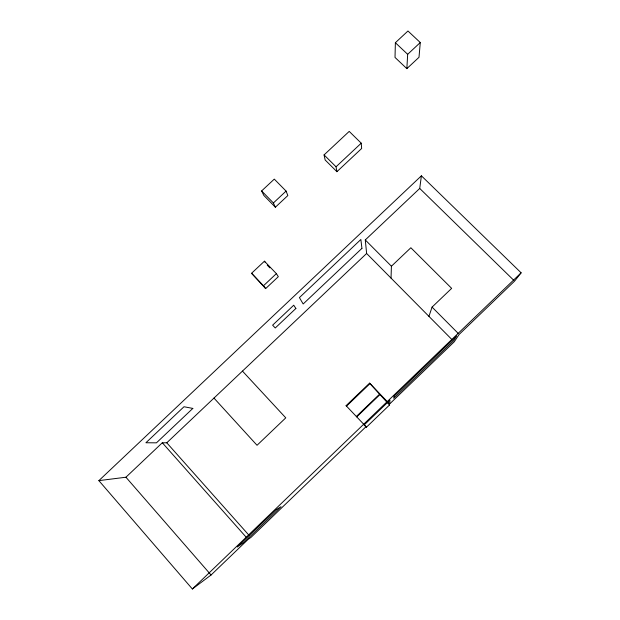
<?xml version="1.0" encoding="UTF-8"?>
<svg xmlns="http://www.w3.org/2000/svg" width="620" height="620" viewBox="0 0 620 620"><rect width="100%" height="100%" fill="white"/><g stroke="black" fill="none" stroke-linecap="round" stroke-linejoin="round"><path stroke-width="0.93" d="M395.374 42.718L395.017 57.435L406.852 68.642L419.004 57.288L420.275 42.532L407.96 31L395.374 42.718L407.666 54.312L406.852 68.642M391.026 278.101L391.422 266.228L410.858 247.752L451.654 288.362L432.07 307.109L428.939 316.355M389.476 405.031L389.965 400.132L364.103 425.01L366.474 427.157L389.476 405.031L369.59 383.144L346.092 405.674L366.474 427.157M452.197 339.838L366.629 253.472L365.288 239.94L419.725 188.449L421.406 175.817L521.125 272.815L514.585 281.1L459.188 334.389L454.196 341.845L389.577 404.015L369.59 383.144M421.406 175.817L98.874 480.632L192.37 589L211.063 575.011L248.108 539.377L250.922 537.432L365.986 426.715M379.626 394.119L356.345 416.485L356.748 416.873L379.704 394.816M192.37 589L521.125 272.815M369.768 383.827L346.534 406.108L346.092 405.674M98.874 480.632L125.93 477.222L162.316 442.765L166.78 442.796L366.629 253.472M265.662 288.602L263.477 285.766L276.373 273.629L264.43 261.198L251.573 273.281L265.662 288.602L278.318 276.683L276.373 273.629M336.916 171.686L336.04 166.796L361.235 143.181L349.207 131.393L324.074 154.907L325.151 159.983L336.916 171.686L361.662 148.475L361.235 143.181M275.373 207.22L273.397 202.965L286.084 191.092L274.288 179.118L261.625 190.937L263.802 195.393L275.373 207.22L287.835 195.556L286.084 191.092M407.666 54.312L420.275 42.532M419.725 188.449L513.895 280.418M324.074 154.907L336.04 166.796M365.288 239.94L391.422 266.228M432.07 307.109L458.506 333.707M261.625 190.937L273.397 202.965M267.236 265.135L269.847 267.856M251.573 273.281L263.477 285.766M242.467 371.101L285.774 417.849L257.037 445.284L213.978 398.087M166.78 442.796L248.992 535.261M162.316 442.765L246.187 537.207M125.93 477.222L211.063 575.011M264.43 261.198L265.29 262.5M394.095 396.165L393.708 398.319L453.514 340.783L456.669 335.97L394.095 396.165M276.094 509.663L237.282 546.995L243.978 542.361L281.023 506.726L276.094 509.663M295.887 308.466L275.272 327.98L272.622 325.175L293.733 305.203L295.887 308.466M192.835 408.41L156.457 442.835L145.909 442.757L183.985 406.751L192.835 408.41M361.933 248.364L303.165 303.986L299.421 297.6L360.863 239.49L361.933 248.364"/></g></svg>
